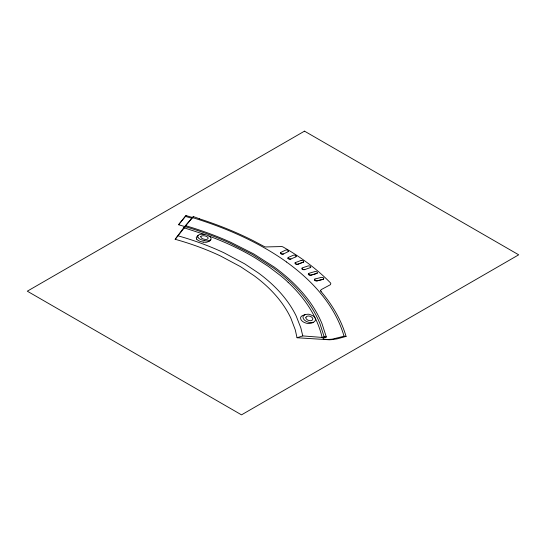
<?xml version="1.0" encoding="UTF-8"?>
<svg xmlns="http://www.w3.org/2000/svg" width="546" height="546" viewBox="0 0 546 546"><rect width="100%" height="100%" fill="white"/><g stroke="black" fill="none" stroke-linecap="round" stroke-linejoin="round"><path stroke-width="0.82" d="M178.665 224.631L186.009 215.568L192.506 217.506M178.576 224.699L186.009 215.568M178.549 224.754L184.644 226.515L175.164 239.278L181.101 240.998A229.846 132.698 0 0 1 220.482 255.965L240.554 266.68L254.033 275.662A203.562 117.526 0 0 1 265.936 285.408A208.483 120.366 0 0 1 290.861 318.161L295.27 329.845L297.031 337.742L329.347 339.796A38.732 22.359 0 0 0 332.35 339.578L337.367 338.813L346.109 336.391L344.089 336.22L332.296 339.141A25.573 14.762 0 0 1 329.504 339.353C326.46 339.919 318.393 338.575 326.337 336.998L321.956 323.566A250.723 144.751 0 0 0 283.681 274.372A246.471 142.301 0 0 0 274.42 267.185L253.74 253.938L230.651 242.247A278.078 160.551 0 0 0 185.961 225.798L184.432 227.464A20.652 11.923 0 0 1 184.084 227.812L183.729 228.071L193.352 216.571L199.433 218.789M175.164 239.278L185.961 225.791M184.739 226.419L193.352 216.571M197.945 237.367C196.608 234.739 200.791 233.981 202.586 234.268A8.422 4.859 0 0 1 204.416 234.446L206.49 234.971A10.688 6.17 0 0 1 209.241 236.227C211.582 237.176 211.903 240.383 209.111 241.277M198.13 235.333L196.246 237.394L196.696 239.148M210.66 239.878L207.937 240.841A5.924 3.419 0 0 1 206.716 240.902L204.73 240.725M295.42 262.612L295.42 263.363A2.58 1.488 0 0 0 296.007 263.855A2.757 1.597 0 0 0 296.717 264.134L297.932 264.203L303.426 262.06M208.995 241.387L206.675 242.212A5.753 3.324 0 0 1 205.487 242.308L203.194 242.144M308.388 273.58L308.306 274.331A2.573 1.481 0 0 0 308.831 274.836A2.812 1.624 0 0 0 309.514 275.15L310.735 275.273L316.796 273.457M314.523 279.231L314.394 279.982A2.573 1.488 0 0 0 314.892 280.501A2.853 1.645 0 0 0 315.561 280.828L316.789 280.985L323.13 279.34M288.035 251.733L288.588 251.324L288.431 250.757A2.532 1.461 0 0 0 287.81 250.28A2.757 1.59 0 0 0 287.08 250.013L285.872 249.986L280.897 252.395M295.809 256.866L296.341 256.456L296.164 255.897A2.587 1.495 0 0 0 295.563 255.426A2.737 1.577 0 0 0 294.86 255.159L293.68 255.112L288.425 257.371M295.168 262.756L295.502 262.565L294.942 262.974L295.093 263.547A2.573 1.481 0 0 0 295.673 264.039A2.75 1.59 0 0 0 296.382 264.319L297.597 264.387L303.091 262.251M303.194 262.203L303.747 261.8L303.603 261.241A2.573 1.481 0 0 0 303.03 260.763A2.757 1.59 0 0 0 302.334 260.483L301.153 260.408M310.237 267.711L310.81 267.315L310.694 266.762A2.566 1.481 0 0 0 310.148 266.271A2.785 1.611 0 0 0 309.473 265.977L308.285 265.875L302.477 267.813M308.476 273.539L308.824 273.362L308.654 274.153A2.573 1.488 0 0 0 309.179 274.658A2.819 1.631 0 0 0 309.862 274.972L311.09 275.095L317.144 273.287M283.504 253.938L282.221 253.972A2.716 1.57 0 0 1 281.477 253.713A2.6 1.502 0 0 1 280.828 253.242C280.801 252.129 280.043 252.6 280.521 253.44A2.6 1.502 0 0 0 281.299 253.979A2.71 1.563 0 0 0 281.907 254.17L283.108 254.177L288.349 251.535M316.939 273.403L317.451 272.454A2.587 1.495 0 0 0 316.933 271.956A2.819 1.624 0 0 0 316.27 271.649L315.076 271.519L308.995 273.293M314.605 279.19L314.967 279.02L314.749 279.811A2.58 1.495 0 0 0 315.254 280.33A2.86 1.652 0 0 0 315.916 280.658L317.151 280.815L323.491 279.17M323.3 279.279L323.867 278.337A2.58 1.488 0 0 0 323.375 277.825A2.86 1.652 0 0 0 322.727 277.505L321.526 277.341L315.165 278.945M290.929 258.968L289.633 258.968A2.737 1.583 0 0 1 288.909 258.702A2.587 1.495 0 0 1 288.295 258.224C288.295 257.125 287.571 257.555 287.974 258.415M296.055 256.716L290.52 259.2L289.312 259.159A2.73 1.577 0 0 1 288.588 258.893A2.58 1.488 0 0 1 287.974 258.415M305.064 314.571L302.081 315.752L300.914 316.898A6.62 3.822 0 0 0 300.587 318.018L300.819 319.226A10.497 6.061 0 0 0 304.313 322.468L306.081 323.13A6.511 3.761 0 0 0 307.978 323.45C311.554 323.996 318.222 321.157 314.462 317.062A11.534 6.661 0 0 0 313.165 315.95L309.787 314.455A5.938 3.426 0 0 0 308.203 314.196L305.296 314.482L303.31 315.984A6.648 3.836 0 0 0 302.982 317.11L303.228 318.325A10.695 6.177 0 0 0 306.477 321.451L308.538 322.256A6.559 3.788 0 0 0 310.442 322.584L313.418 322.27M295.618 262.51L301.064 260.442M304.777 269.526L303.46 269.465A2.791 1.611 0 0 1 303.03 269.308L302.764 269.171A2.58 1.488 0 0 1 302.436 268.932C302.095 267.915 301.774 267.615 301.87 268.857A2.58 1.488 0 0 0 302.423 269.355A2.778 1.604 0 0 0 303.119 269.649L304.34 269.744L310.456 267.581M297.031 337.742L302.764 335.92L322.133 337.428L324.167 336.827L326.337 336.998M185.463 216.393L191.823 218.284M178.296 235.886L184.323 237.653A237.817 137.305 0 0 1 224.29 252.955L244.69 263.855L258.415 272.986A210.299 121.417 0 0 1 270.563 282.869A214.544 123.867 0 0 1 296.219 316.073L300.853 327.914L302.764 335.92M184.234 227.853L204.764 234.527M302.894 269.239L302.764 269.171A2.539 1.467 0 0 1 302.436 268.932M286.541 261.984C270.052 250.191 252.075 240.602 233.497 232.555A310.756 179.409 0 0 0 192.574 217.629M324.167 336.827L319.901 323.539A247.072 142.643 0 0 0 286.452 278.48A243.011 140.302 0 0 0 272.98 267.67L252.498 254.538L229.613 242.956A274.194 158.306 0 0 0 185.306 226.686M320.645 290.779L321.123 289.667L330.439 284.671L330.821 283.558A4.191 2.423 0 0 0 330.405 282.814L330.262 282.671A280.528 161.957 0 0 0 283.497 247.229L282.958 246.922A5.48 3.16 0 0 0 281.859 246.546L265.465 246.956A5.624 3.249 0 0 1 264.332 246.587L253.003 240.581A313.029 180.726 0 0 0 199.413 218.816M203.221 242.069A9.719 5.61 0 0 1 196.662 239.155M321.164 291.666A284.582 164.305 0 0 1 346.062 336.391M321.116 291.68A4.204 2.423 0 0 1 320.645 290.779M288.138 282.343A243.844 140.779 0 0 1 322.113 337.428M204.764 240.622A9.678 5.59 0 0 1 197.877 237.38M288.172 282.337A239.332 138.179 0 0 0 280.78 275.819L268.591 266.537L255.173 257.889A260.34 150.307 0 0 0 209.002 236.084M286.5 262.005A277.887 160.435 0 0 1 344.035 336.227M305.869 317.526L305.951 318.209A5.726 3.303 0 0 0 306.306 318.898L307.2 319.717A5.699 3.29 0 0 0 308.115 320.209C309.589 320.987 312.858 321.137 312.838 318.816A4.873 2.812 0 0 0 312.674 318.304L312.346 317.786A6.354 3.665 0 0 0 311.268 316.864L309.596 316.175A3.187 1.843 0 0 0 308.21 316.018L306.531 316.448L305.869 317.526M200.696 236.732L201.597 238.152A5.747 3.317 0 0 0 202.402 238.636L203.392 239.025A5.61 3.235 0 0 0 204.852 239.332C206.299 240.008 209.609 238.677 207.528 237.087A5.774 3.331 0 0 0 205.412 236.056L204.457 235.817A4.668 2.696 0 0 0 203.44 235.722L201.447 235.988L200.696 236.732M304.497 131.149L27.3 291.189L241.503 414.851L518.7 254.811L304.497 131.149"/></g></svg>
